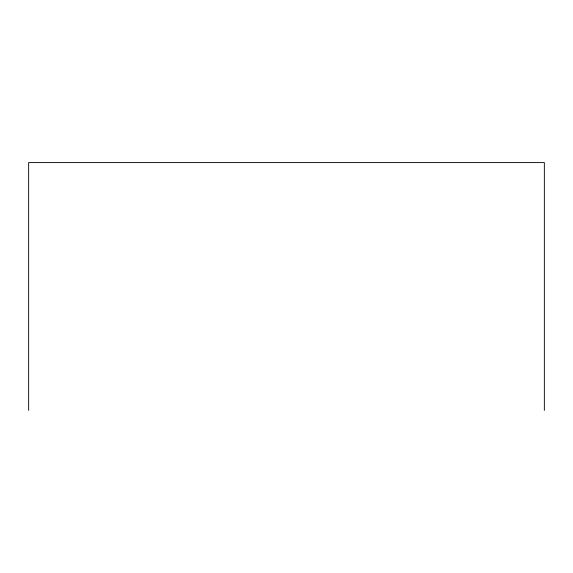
<?xml version="1.0" encoding="UTF-8"?>
<svg xmlns="http://www.w3.org/2000/svg" width="573" height="573" viewBox="0 0 573 573"><rect width="100%" height="100%" fill="white"/><g stroke="black" fill="none" stroke-linecap="round" stroke-linejoin="round"><path stroke-width="0.86" d="M544.35 410.404L544.35 162.596L28.65 162.596L28.65 410.404"/></g></svg>
